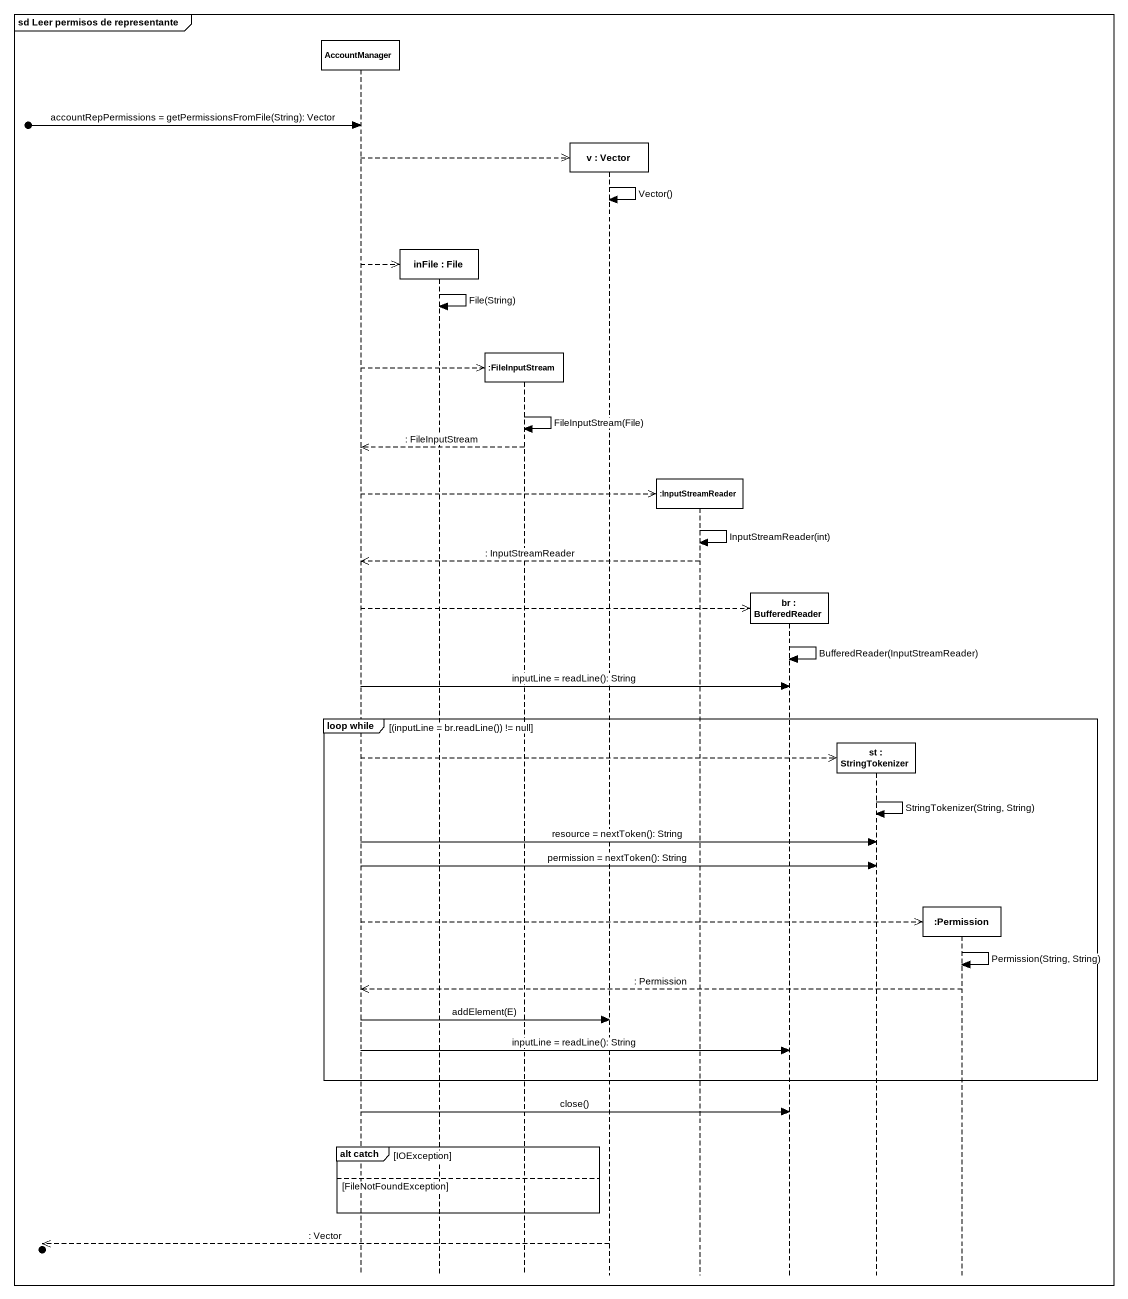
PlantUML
@startuml
mainframe sd Leer permisos de representante
hide footbox
participant AccountManager
participant "inFile : File" as inFile
participant ":FileInputStream" as FileInputStream
participant "v : Vector" as v
participant ":InputStreamReader" as InputStreamReader
participant "br : BufferedReader" as br
participant "st : StringTokenizer" as st
participant ":Permission" as Permission

[o-> AccountManager : accountRepPermissions = getPermissionsFromFile(String): Vector
AccountManager -->> v **
v -> v : Vector()
AccountManager -->> inFile **
inFile -> inFile : File(String)
AccountManager -->> FileInputStream **
FileInputStream -> FileInputStream : FileInputStream(File)
FileInputStream -->> AccountManager : : FileInputStream
AccountManager -->> InputStreamReader **
InputStreamReader -> InputStreamReader : InputStreamReader(int)
InputStreamReader -->> AccountManager : : InputStreamReader
AccountManager -->> br **
br -> br : BufferedReader(InputStreamReader)
AccountManager -> br : inputLine = readLine(): String
group loop while [(inputLine = br.readLine()) != null]
  AccountManager -->> st **
  st -> st : StringTokenizer(String, String)
  AccountManager -> st : resource = nextToken(): String
  AccountManager -> st : permission = nextToken(): String
  AccountManager -->> Permission **
  Permission -> Permission : Permission(String, String)
  Permission -->> AccountManager : : Permission
  AccountManager -> v : addElement(E)
  AccountManager -> br : inputLine = readLine(): String
end
AccountManager -> br : close()
group alt catch [IOException]
else FileNotFoundException
end
[o<<-- v : : Vector
@enduml
